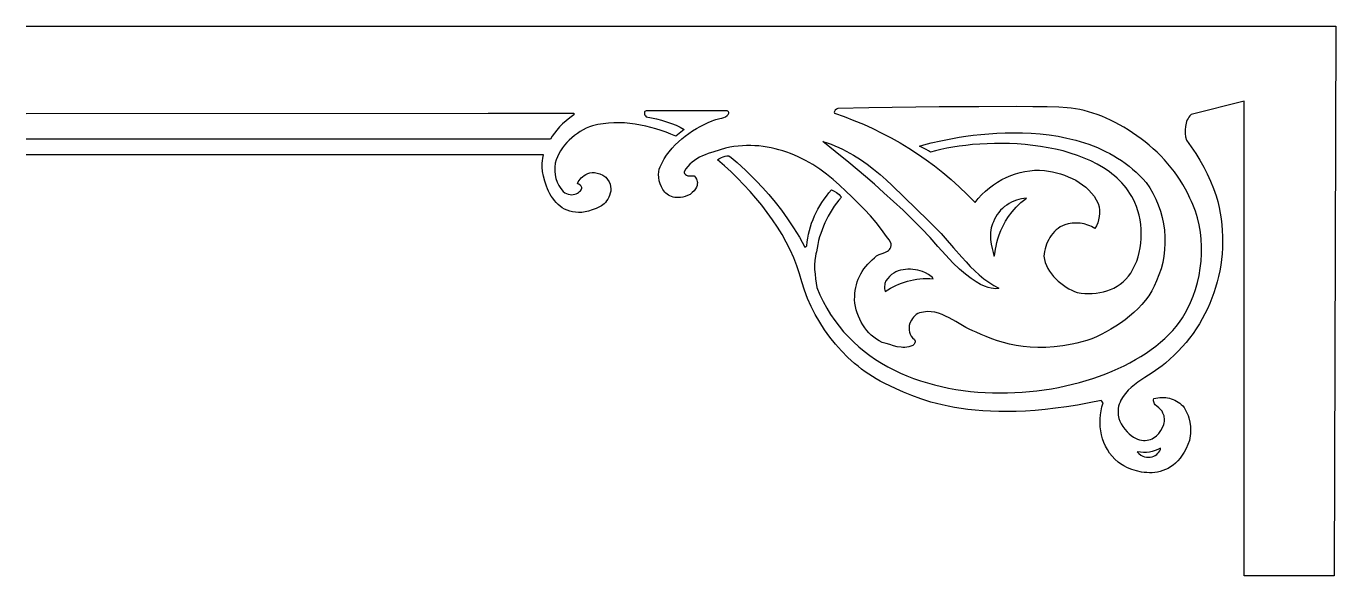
# Model space of a CAD drawing. Header units: millimetres. Extents: x -586 to -272, y 2105 to 2171.
# Drawn here: x -429 to -271.7, y 2104.7 to 2170.6 of the extents above; entities that cross this region are included whole.
import ezdxf

# ---------------------------------------------------------------- set-up
doc = ezdxf.new("R2010")
doc.units = ezdxf.units.MM
doc.header["$MEASUREMENT"] = 0

msp = doc.modelspace()

# ---------------------------------------------------------------- linework, layer by layer
for points in [[(-428.951904, 2170.640625), (-271.734528, 2170.640625), (-271.913727, 2104.65332), (-282.752808, 2104.650391), (-282.749115, 2161.650391), (-289.11261, 2160.049316), (-289.250275, 2159.896973), (-289.371613, 2159.733887), (-289.477234, 2159.561523), (-289.567688, 2159.381348), (-289.643524, 2159.193359), (-289.705292, 2158.999512), (-289.788849, 2158.597656), (-289.822815, 2158.183105), (-289.811615, 2157.764648), (-289.759705, 2157.350586), (-289.671509, 2156.94873), (-289.083221, 2156.149902), (-288.543091, 2155.350098), (-288.046906, 2154.543945), (-287.590515, 2153.727539), (-287.169647, 2152.896484), (-286.780121, 2152.044922), (-286.417725, 2151.168945), (-286.078217, 2150.26416), (-285.894806, 2149.575195), (-285.737396, 2148.883301), (-285.605835, 2148.189453), (-285.499908, 2147.493652), (-285.419403, 2146.797363), (-285.364197, 2146.100586), (-285.334076, 2145.404297), (-285.328827, 2144.709473), (-285.348297, 2144.016113), (-285.392273, 2143.325684), (-285.460602, 2142.638184), (-285.55307, 2141.955078), (-285.669495, 2141.276367), (-285.809723, 2140.603027), (-285.973511, 2139.936035), (-286.160706, 2139.275391), (-286.371155, 2138.622559), (-286.604584, 2137.977539), (-286.860901, 2137.341309), (-287.139832, 2136.714844), (-287.441284, 2136.098145), (-287.764984, 2135.492676), (-288.110809, 2134.898926), (-288.478516, 2134.317383), (-288.867981, 2133.748535), (-289.278961, 2133.193848), (-289.711304, 2132.652832), (-290.164825, 2132.127441), (-290.639313, 2131.617676), (-291.134613, 2131.124512), (-291.650513, 2130.647949), (-292.186829, 2130.189941), (-292.562622, 2129.874512), (-292.960266, 2129.575684), (-293.80014, 2129.009277), (-294.664337, 2128.45752), (-295.510712, 2127.886719), (-295.914063, 2127.584473), (-296.297211, 2127.264648), (-296.654816, 2126.92334), (-296.981689, 2126.557129), (-297.272552, 2126.160645), (-297.522095, 2125.730957), (-297.629761, 2125.501953), (-297.725128, 2125.263184), (-297.807526, 2125.013672), (-297.876312, 2124.75293), (-297.87915, 2124.319824), (-297.842651, 2123.922363), (-297.766846, 2123.553711), (-297.651703, 2123.208008), (-297.497284, 2122.879395), (-297.303528, 2122.562012), (-297.070526, 2122.249023), (-296.798218, 2121.93457), (-296.539673, 2121.69043), (-296.28363, 2121.482422), (-296.030609, 2121.308594), (-295.781158, 2121.16748), (-295.535858, 2121.057129), (-295.295258, 2120.977051), (-295.059875, 2120.924316), (-294.830292, 2120.898438), (-294.607056, 2120.897461), (-294.390686, 2120.919922), (-294.181763, 2120.964355), (-293.980835, 2121.028809), (-293.788422, 2121.111816), (-293.605103, 2121.211914), (-293.431427, 2121.328125), (-293.267944, 2121.458008), (-293.115173, 2121.600098), (-292.973724, 2121.753418), (-292.726837, 2122.086426), (-292.531708, 2122.443848), (-292.392731, 2122.813965), (-292.345673, 2123), (-292.314301, 2123.184082), (-292.299164, 2123.365234), (-292.300842, 2123.541992), (-292.319824, 2123.711914), (-292.356689, 2123.874512), (-292.412018, 2124.027344), (-292.486328, 2124.169434), (-292.531555, 2124.296387), (-292.597351, 2124.414063), (-292.679932, 2124.523926), (-292.775513, 2124.627441), (-292.990631, 2124.821289), (-293.212524, 2125.007813), (-293.411011, 2125.19873), (-293.492035, 2125.299805), (-293.555908, 2125.406738), (-293.598846, 2125.520996), (-293.617065, 2125.643555), (-293.606812, 2125.776367), (-293.564331, 2125.921387), (-293.331238, 2125.981445), (-293.096619, 2126.026367), (-292.861298, 2126.055176), (-292.626099, 2126.069336), (-292.391846, 2126.067871), (-292.159332, 2126.050781), (-291.929382, 2126.019043), (-291.70282, 2125.97168), (-291.480469, 2125.909668), (-291.263153, 2125.832031), (-291.051697, 2125.739746), (-290.846893, 2125.632324), (-290.649567, 2125.510254), (-290.460541, 2125.373535), (-290.28067, 2125.22168), (-290.110718, 2125.055664), (-289.95636, 2124.838867), (-289.815216, 2124.612793), (-289.687469, 2124.378418), (-289.573303, 2124.135742), (-289.472778, 2123.885742), (-289.386108, 2123.629883), (-289.254852, 2123.102539), (-289.180664, 2122.560059), (-289.164734, 2122.008789), (-289.178986, 2121.732422), (-289.208221, 2121.456055), (-289.252625, 2121.180664), (-289.312317, 2120.907715), (-289.502716, 2120.399414), (-289.71109, 2119.933594), (-289.936188, 2119.508301), (-290.176666, 2119.122559), (-290.431274, 2118.774902), (-290.698639, 2118.463867), (-290.977509, 2118.187988), (-291.266602, 2117.945313), (-291.564545, 2117.734863), (-291.870087, 2117.554688), (-292.181946, 2117.403809), (-292.498749, 2117.280273), (-292.819244, 2117.183105), (-293.14212, 2117.110352), (-293.466064, 2117.060547), (-293.789795, 2117.032715), (-294.112, 2117.024414), (-294.431366, 2117.035156), (-294.746613, 2117.063477), (-295.056427, 2117.106934), (-295.654541, 2117.234863), (-296.215271, 2117.408203), (-296.728241, 2117.61377), (-297.183014, 2117.84082), (-297.569183, 2118.077148), (-297.876312, 2118.310547), (-298.250702, 2118.647949), (-298.588074, 2119.009766), (-298.888885, 2119.393555), (-299.153595, 2119.797363), (-299.382629, 2120.219238), (-299.576416, 2120.65625), (-299.735413, 2121.107422), (-299.860046, 2121.569336), (-299.950745, 2122.041016), (-300.007996, 2122.519531), (-300.032166, 2123.00293), (-300.023743, 2123.48877), (-299.983154, 2123.975586), (-299.910858, 2124.460938), (-299.807251, 2124.942383), (-299.672821, 2125.417969), (-299.892426, 2125.699707), (-301.337402, 2125.408203), (-302.732056, 2125.15625), (-304.077362, 2124.942383), (-305.374268, 2124.765137), (-306.623779, 2124.622559), (-307.826813, 2124.513184), (-308.984375, 2124.435547), (-310.097412, 2124.387207), (-311.16687, 2124.367188), (-312.193756, 2124.373047), (-313.179016, 2124.404297), (-314.123627, 2124.458496), (-315.028534, 2124.533691), (-315.894684, 2124.628906), (-316.723114, 2124.741699), (-317.514709, 2124.871094), (-318.270477, 2125.015137), (-318.991394, 2125.172363), (-319.678375, 2125.34082), (-320.332458, 2125.518555), (-320.954529, 2125.70459), (-321.545624, 2125.896484), (-322.638641, 2126.292969), (-323.619202, 2126.694336), (-324.495056, 2127.087402), (-325.963531, 2127.793457), (-326.433441, 2128.03418), (-326.896118, 2128.291016), (-327.351227, 2128.563965), (-327.798553, 2128.852539), (-328.237823, 2129.155273), (-328.668762, 2129.472656), (-329.091125, 2129.803711), (-329.504669, 2130.147949), (-329.909119, 2130.504395), (-330.30423, 2130.873535), (-331.065308, 2131.64502), (-331.785858, 2132.458008), (-332.463806, 2133.308105), (-333.097107, 2134.190918), (-333.683594, 2135.102539), (-334.221283, 2136.038086), (-334.708069, 2136.993164), (-335.141846, 2137.963379), (-335.520569, 2138.944336), (-335.842163, 2139.931641), (-336.104523, 2140.921387), (-336.43042, 2141.88623), (-336.807404, 2142.839844), (-337.232849, 2143.780762), (-337.70401, 2144.708984), (-338.218231, 2145.624023), (-338.772797, 2146.524414), (-339.365021, 2147.410645), (-339.992218, 2148.28125), (-340.651703, 2149.135254), (-341.34079, 2149.973145), (-342.056763, 2150.793457), (-342.796936, 2151.596191), (-343.558655, 2152.379883), (-344.339203, 2153.144531), (-345.135895, 2153.88916), (-345.946014, 2154.613281), (-345.820496, 2154.697754), (-345.498016, 2154.877441), (-345.2883, 2154.969238), (-345.059814, 2155.043457), (-344.822723, 2155.086426), (-344.587128, 2155.084961), (-344.319183, 2154.877441), (-343.613373, 2154.27832), (-343.125763, 2153.841309), (-342.564056, 2153.317383), (-341.940063, 2152.709961), (-341.265533, 2152.022949), (-340.552277, 2151.260254), (-339.812103, 2150.425293), (-339.056793, 2149.521484), (-338.298126, 2148.552734), (-337.547913, 2147.522949), (-336.817902, 2146.435547), (-336.464172, 2145.871582), (-336.119904, 2145.294434), (-335.786591, 2144.70459), (-335.465729, 2144.103027), (-335.246124, 2144.26416), (-335.19519, 2144.739258), (-335.124908, 2145.207031), (-335.035645, 2145.666992), (-334.927673, 2146.119141), (-334.801331, 2146.563477), (-334.656952, 2147.000488), (-334.494873, 2147.430664), (-334.315369, 2147.853027), (-334.118774, 2148.268555), (-333.905426, 2148.677246), (-333.675659, 2149.079102), (-333.429779, 2149.474121), (-333.168121, 2149.862305), (-332.890991, 2150.244141), (-332.598724, 2150.619629), (-332.291626, 2150.989258), (-331.969238, 2150.833984), (-331.659821, 2150.654297), (-331.361877, 2150.425293), (-331.216736, 2150.284668), (-331.073914, 2150.123047), (-331.376923, 2149.760742), (-331.66449, 2149.39209), (-331.936676, 2149.015625), (-332.193512, 2148.632813), (-332.434998, 2148.243164), (-332.661194, 2147.847168), (-332.872101, 2147.444336), (-333.06778, 2147.035156), (-333.24826, 2146.619629), (-333.413574, 2146.197754), (-333.563721, 2145.769531), (-333.69873, 2145.335449), (-333.818695, 2144.89502), (-333.923584, 2144.44873), (-334.013458, 2143.996582), (-334.088318, 2143.539063), (-334.159149, 2143.296875), (-334.215118, 2143.045898), (-334.286682, 2142.523438), (-334.311462, 2141.980469), (-334.297882, 2141.424805), (-334.254333, 2140.865723), (-334.189301, 2140.311035), (-334.02832, 2139.250488), (-333.666168, 2138.396484), (-333.269836, 2137.575684), (-332.840515, 2136.787598), (-332.379303, 2136.032227), (-331.88736, 2135.308594), (-331.365814, 2134.616699), (-330.815826, 2133.956543), (-330.238525, 2133.327148), (-329.63504, 2132.728027), (-329.006531, 2132.159668), (-328.354156, 2131.621094), (-327.679016, 2131.112305), (-326.982269, 2130.632813), (-326.265076, 2130.181641), (-325.528534, 2129.759766), (-324.773834, 2129.365723), (-324.002075, 2128.999512), (-323.214417, 2128.660645), (-322.412018, 2128.349121), (-321.595978, 2128.064453), (-320.767456, 2127.806152), (-319.927612, 2127.57373), (-319.077576, 2127.367676), (-318.218506, 2127.186523), (-317.351501, 2127.030273), (-316.477722, 2126.898926), (-315.598328, 2126.791504), (-314.714447, 2126.708496), (-313.827209, 2126.648926), (-312.937744, 2126.612793), (-312.047241, 2126.599609), (-311.15683, 2126.608887), (-310.267609, 2126.640137), (-309.380737, 2126.693848), (-308.497406, 2126.768555), (-307.618683, 2126.864258), (-306.745758, 2126.981445), (-305.87973, 2127.118652), (-305.02179, 2127.275879), (-304.173035, 2127.453125), (-303.334656, 2127.649414), (-302.507751, 2127.865234), (-301.693451, 2128.099121), (-300.892944, 2128.352051), (-300.107361, 2128.622559), (-299.337799, 2128.910645), (-298.585449, 2129.216309), (-297.85144, 2129.538574), (-297.136902, 2129.877441), (-296.442963, 2130.23291), (-295.770813, 2130.604004), (-295.121552, 2130.990723), (-294.496307, 2131.392578), (-293.896271, 2131.809082), (-293.32254, 2132.240234), (-292.776276, 2132.685547), (-292.258636, 2133.144531), (-291.770721, 2133.616699), (-291.31369, 2134.102539), (-290.888702, 2134.600586), (-290.496857, 2135.111328), (-290.139343, 2135.633789), (-289.817291, 2136.167969), (-289.53183, 2136.713379), (-289.17038, 2137.459473), (-288.850128, 2138.236816), (-288.572113, 2139.041016), (-288.337311, 2139.868164), (-288.146729, 2140.713867), (-288.001312, 2141.57373), (-287.90213, 2142.442871), (-287.850098, 2143.317383), (-287.846283, 2144.193359), (-287.891632, 2145.06543), (-287.987183, 2145.929688), (-288.133881, 2146.781738), (-288.332764, 2147.617676), (-288.584778, 2148.432129), (-288.731049, 2148.830566), (-288.890991, 2149.22168), (-289.064697, 2149.605957), (-289.252319, 2149.981934), (-289.504608, 2150.534668), (-289.781586, 2151.078613), (-290.082123, 2151.613281), (-290.405121, 2152.138184), (-290.749451, 2152.65332), (-291.113953, 2153.157227), (-291.497528, 2153.649902), (-291.899017, 2154.130859), (-292.317352, 2154.599609), (-292.751343, 2155.055176), (-293.19989, 2155.498047), (-293.661865, 2155.926758), (-294.136139, 2156.341797), (-294.621613, 2156.741699), (-295.117096, 2157.126465), (-295.621521, 2157.495605), (-296.133698, 2157.848145), (-296.652557, 2158.184082), (-297.176971, 2158.50293), (-297.70578, 2158.804199), (-298.237854, 2159.086914), (-298.772095, 2159.351563), (-299.307343, 2159.596191), (-299.842499, 2159.821777), (-300.376404, 2160.026855), (-300.90799, 2160.210938), (-301.436066, 2160.374023), (-301.959534, 2160.515625), (-302.477264, 2160.635254), (-302.988129, 2160.731445), (-303.490967, 2160.805176), (-303.984711, 2160.85498), (-304.998718, 2160.908691), (-306.395538, 2160.946289), (-308.113403, 2160.970703), (-310.090393, 2160.981934), (-314.574432, 2160.975098), (-319.352783, 2160.938965), (-327.813263, 2160.833496), (-331.513123, 2160.774414), (-331.668518, 2160.683594), (-331.827576, 2160.560547), (-331.890961, 2160.486328), (-331.934204, 2160.403809), (-331.950348, 2160.312012), (-331.932312, 2160.210938), (-330.7547, 2159.786621), (-329.594574, 2159.335938), (-328.451691, 2158.857422), (-327.325806, 2158.350098), (-326.216614, 2157.812012), (-325.123901, 2157.241699), (-324.047363, 2156.638184), (-322.986755, 2156), (-321.941833, 2155.325684), (-320.912292, 2154.61377), (-319.897919, 2153.863281), (-318.898407, 2153.072266), (-317.913544, 2152.239746), (-316.943024, 2151.364258), (-315.986603, 2150.444336), (-315.044006, 2149.479004), (-314.649445, 2149.962891), (-314.230316, 2150.41748), (-313.78833, 2150.841797), (-313.325104, 2151.235352), (-312.842377, 2151.597656), (-312.341736, 2151.927734), (-311.824921, 2152.225098), (-311.293549, 2152.489258), (-310.749329, 2152.719238), (-310.193909, 2152.915039), (-309.628937, 2153.075195), (-309.056122, 2153.199219), (-308.477081, 2153.287109), (-307.893524, 2153.337891), (-307.307129, 2153.350586), (-306.719513, 2153.324707), (-306.235291, 2153.250977), (-305.749847, 2153.157715), (-305.265747, 2153.043945), (-304.785492, 2152.908691), (-304.311676, 2152.751465), (-303.846832, 2152.571289), (-303.393524, 2152.367676), (-302.954254, 2152.139648), (-302.531586, 2151.88623), (-302.128082, 2151.606445), (-301.746246, 2151.300293), (-301.388672, 2150.966309), (-301.057892, 2150.604004), (-300.756439, 2150.212402), (-300.486877, 2149.790527), (-300.251709, 2149.338379), (-300.160065, 2148.954102), (-300.109558, 2148.561035), (-300.100189, 2148.165039), (-300.131989, 2147.772461), (-300.204956, 2147.38916), (-300.319092, 2147.021973), (-300.474426, 2146.675781), (-300.670929, 2146.35791), (-300.860901, 2146.47998), (-301.062866, 2146.589355), (-301.275208, 2146.686035), (-301.496368, 2146.77002), (-301.958893, 2146.900391), (-302.437744, 2146.97998), (-302.920319, 2147.009766), (-303.394012, 2146.989746), (-303.846222, 2146.919922), (-304.264313, 2146.800781), (-304.547638, 2146.679199), (-304.813721, 2146.534668), (-305.062653, 2146.368164), (-305.294556, 2146.181641), (-305.509491, 2145.977051), (-305.70755, 2145.755859), (-305.888824, 2145.52002), (-306.053406, 2145.270996), (-306.201385, 2145.010742), (-306.332825, 2144.740723), (-306.447845, 2144.462891), (-306.546509, 2144.179199), (-306.628937, 2143.890625), (-306.69516, 2143.599609), (-306.745331, 2143.307129), (-306.77951, 2143.015625), (-306.720642, 2142.635254), (-306.621033, 2142.265137), (-306.483917, 2141.905273), (-306.312592, 2141.557617), (-306.110229, 2141.222656), (-305.880157, 2140.901855), (-305.625549, 2140.595703), (-305.349701, 2140.305176), (-305.055817, 2140.03125), (-304.747192, 2139.775391), (-304.427032, 2139.538086), (-304.098602, 2139.320313), (-303.765167, 2139.123535), (-303.429932, 2138.948242), (-303.096161, 2138.79541), (-302.76712, 2138.666504), (-302.32254, 2138.602051), (-301.873596, 2138.561035), (-301.422485, 2138.544434), (-300.971405, 2138.552734), (-300.522552, 2138.587891), (-300.078094, 2138.649902), (-299.640289, 2138.740234), (-299.211243, 2138.860352), (-298.793213, 2139.010742), (-298.388367, 2139.192383), (-297.998901, 2139.406738), (-297.626984, 2139.654785), (-297.274872, 2139.937012), (-296.944702, 2140.254883), (-296.638672, 2140.609863), (-296.359009, 2141.001953), (-296.084351, 2141.454102), (-295.843933, 2141.932129), (-295.63736, 2142.432617), (-295.464264, 2142.952148), (-295.324249, 2143.487793), (-295.216949, 2144.036133), (-295.141998, 2144.59375), (-295.098999, 2145.157227), (-295.087555, 2145.723633), (-295.10733, 2146.288574), (-295.157928, 2146.850098), (-295.238983, 2147.403809), (-295.350067, 2147.947266), (-295.490845, 2148.476074), (-295.660919, 2148.987793), (-295.859924, 2149.479004), (-296.038757, 2149.849121), (-296.233429, 2150.20752), (-296.443512, 2150.554199), (-296.668488, 2150.889648), (-296.907959, 2151.213379), (-297.161469, 2151.526367), (-297.428528, 2151.828125), (-297.70871, 2152.119141), (-298.001556, 2152.398926), (-298.306641, 2152.668457), (-298.623474, 2152.927734), (-298.951599, 2153.17627), (-299.639984, 2153.643555), (-300.368195, 2154.070801), (-301.132599, 2154.459961), (-301.929565, 2154.812012), (-302.755463, 2155.12793), (-303.606689, 2155.40918), (-304.479614, 2155.65625), (-305.370636, 2155.871094), (-306.276123, 2156.054688), (-307.192444, 2156.208008), (-308.115997, 2156.332031), (-309.043152, 2156.428223), (-309.970276, 2156.497559), (-310.893768, 2156.541504), (-311.809998, 2156.561523), (-312.715363, 2156.557617), (-313.606201, 2156.531738), (-314.478943, 2156.485352), (-315.329956, 2156.418945), (-316.155579, 2156.333984), (-316.952209, 2156.231445), (-317.716278, 2156.112793), (-318.444092, 2155.979004), (-319.13208, 2155.831543), (-319.776581, 2155.670898), (-320.374023, 2155.499023), (-320.650146, 2155.692871), (-320.902252, 2155.842773), (-321.229614, 2156.001465), (-321.731506, 2156.224121), (-321.173401, 2156.391602), (-320.299896, 2156.621094), (-319.145905, 2156.886719), (-317.746338, 2157.162598), (-316.965363, 2157.296387), (-316.136078, 2157.422852), (-315.262878, 2157.539063), (-314.350067, 2157.64209), (-313.402069, 2157.728027), (-312.423187, 2157.793945), (-311.417847, 2157.836426), (-310.390381, 2157.852539), (-309.345154, 2157.839355), (-308.28653, 2157.79248), (-307.218872, 2157.709961), (-306.146515, 2157.587891), (-305.073883, 2157.42334), (-304.00531, 2157.212891), (-302.945129, 2156.953125), (-301.897766, 2156.641113), (-301.380219, 2156.464355), (-300.867523, 2156.273438), (-300.360199, 2156.067871), (-299.858795, 2155.847168), (-299.363861, 2155.611328), (-298.875946, 2155.358887), (-298.395599, 2155.09082), (-297.92334, 2154.805664), (-297.459717, 2154.503418), (-297.00531, 2154.183594), (-296.560638, 2153.846191), (-296.126282, 2153.489746), (-295.702728, 2153.115234), (-295.290558, 2152.721191), (-294.890289, 2152.308105), (-294.502533, 2151.874512), (-294.07132, 2151.242188), (-293.683868, 2150.579102), (-293.340912, 2149.887695), (-293.043182, 2149.172852), (-292.791412, 2148.4375), (-292.586334, 2147.685547), (-292.428711, 2146.92041), (-292.319214, 2146.146484), (-292.258606, 2145.366211), (-292.24762, 2144.584473), (-292.287018, 2143.804199), (-292.377472, 2143.029297), (-292.519745, 2142.263184), (-292.714569, 2141.509766), (-292.962677, 2140.772461), (-293.264832, 2140.055664), (-293.523102, 2139.441406), (-293.831024, 2138.851563), (-294.184479, 2138.285645), (-294.579254, 2137.744141), (-295.01123, 2137.227051), (-295.476257, 2136.733398), (-295.970154, 2136.263672), (-296.4888, 2135.817871), (-297.028046, 2135.395508), (-297.58371, 2134.996582), (-298.151672, 2134.621094), (-298.727753, 2134.268555), (-299.3078, 2133.939453), (-299.887695, 2133.633301), (-300.463257, 2133.350098), (-301.030334, 2133.089355), (-301.640656, 2132.90625), (-302.237244, 2132.743164), (-302.820282, 2132.599121), (-303.390045, 2132.473633), (-304.490631, 2132.275879), (-305.540863, 2132.14502), (-306.542664, 2132.075195), (-307.497894, 2132.061523), (-308.408417, 2132.099121), (-309.276184, 2132.183105), (-310.103027, 2132.307617), (-310.890869, 2132.468262), (-311.641571, 2132.65918), (-312.357056, 2132.875977), (-313.039185, 2133.112793), (-313.68985, 2133.364746), (-314.310913, 2133.627441), (-314.904327, 2133.894531), (-315.326691, 2134.055176), (-315.741425, 2134.246094), (-316.150299, 2134.459473), (-316.555084, 2134.689453), (-317.359375, 2135.17041), (-318.168304, 2135.633789), (-318.578888, 2135.841309), (-318.995941, 2136.024414), (-319.421143, 2136.174805), (-319.856323, 2136.287109), (-320.303192, 2136.353516), (-320.763489, 2136.367676), (-320.999237, 2136.352539), (-321.239014, 2136.321777), (-321.483032, 2136.274902), (-321.731506, 2136.210449), (-321.926239, 2136.125488), (-322.106201, 2136.010254), (-322.271637, 2135.869629), (-322.42276, 2135.709473), (-322.559875, 2135.535156), (-322.683167, 2135.352539), (-322.889313, 2134.981934), (-322.933258, 2134.688477), (-322.956146, 2134.410645), (-322.951874, 2134.147949), (-322.914368, 2133.899902), (-322.837555, 2133.664551), (-322.715363, 2133.441406), (-322.541718, 2133.22998), (-322.310516, 2133.028809), (-322.263428, 2132.929199), (-322.240906, 2132.827637), (-322.241333, 2132.727051), (-322.263031, 2132.628418), (-322.304382, 2132.535156), (-322.363739, 2132.448242), (-322.439453, 2132.370605), (-322.529907, 2132.303711), (-322.768158, 2132.211914), (-323.003815, 2132.145508), (-323.237213, 2132.102539), (-323.468567, 2132.080566), (-323.698181, 2132.077637), (-323.92627, 2132.091797), (-324.379059, 2132.160645), (-324.82901, 2132.270508), (-325.27829, 2132.40332), (-325.728943, 2132.541016), (-326.183105, 2132.666016), (-326.541016, 2132.849609), (-326.880707, 2133.058594), (-327.201813, 2133.291992), (-327.503876, 2133.547852), (-327.786499, 2133.824707), (-328.049316, 2134.121094), (-328.291901, 2134.435059), (-328.513824, 2134.765137), (-328.714691, 2135.110352), (-328.894073, 2135.468262), (-329.051605, 2135.837891), (-329.186859, 2136.216797), (-329.299438, 2136.604492), (-329.388916, 2136.998535), (-329.454865, 2137.397949), (-329.496918, 2137.800781), (-329.494171, 2138.175293), (-329.471039, 2138.54248), (-329.427704, 2138.902344), (-329.36441, 2139.255371), (-329.281342, 2139.600586), (-329.178711, 2139.9375), (-329.056702, 2140.266602), (-328.915527, 2140.586914), (-328.755432, 2140.898438), (-328.576569, 2141.201172), (-328.379181, 2141.494629), (-328.163452, 2141.778809), (-327.929596, 2142.052734), (-327.677826, 2142.316895), (-327.408325, 2142.570801), (-327.121307, 2142.813965), (-327.002655, 2142.948242), (-326.866119, 2143.058594), (-326.715271, 2143.149902), (-326.553772, 2143.226074), (-326.213348, 2143.351074), (-325.87381, 2143.468262), (-325.71347, 2143.534668), (-325.564209, 2143.611816), (-325.429718, 2143.70459), (-325.313568, 2143.816406), (-325.219391, 2143.952148), (-325.150848, 2144.116211), (-325.111542, 2144.3125), (-325.105133, 2144.545898), (-325.371643, 2144.974609), (-325.653809, 2145.399902), (-326.260223, 2146.23877), (-326.914856, 2147.060059), (-327.608032, 2147.863281), (-328.330231, 2148.64502), (-329.071838, 2149.404785), (-329.823273, 2150.139648), (-330.574921, 2150.848145), (-331.311859, 2151.562988), (-332.076935, 2152.240723), (-332.868866, 2152.87793), (-333.68631, 2153.47168), (-334.527954, 2154.018066), (-335.392517, 2154.51416), (-336.278656, 2154.957031), (-336.729401, 2155.157715), (-337.185028, 2155.343262), (-337.645416, 2155.51416), (-338.110382, 2155.669434), (-338.579742, 2155.809082), (-339.053345, 2155.932617), (-339.531036, 2156.039551), (-340.012634, 2156.129395), (-340.497986, 2156.20166), (-340.986908, 2156.256348), (-341.479279, 2156.29248), (-341.974915, 2156.310059), (-342.473602, 2156.309082), (-342.97525, 2156.288086), (-343.479645, 2156.247559), (-343.986664, 2156.186523), (-344.496094, 2156.10498), (-345.007813, 2156.002441), (-346.396545, 2155.573242), (-347.096466, 2155.336426), (-347.440491, 2155.204102), (-347.777679, 2155.059082), (-348.106018, 2154.898926), (-348.42334, 2154.722168), (-348.727539, 2154.525391), (-349.016571, 2154.306641), (-349.288269, 2154.063477), (-349.540588, 2153.793457), (-349.771362, 2153.494629), (-349.978516, 2153.164063), (-349.95343, 2153.059082), (-349.916351, 2152.969727), (-349.868408, 2152.89502), (-349.810669, 2152.833496), (-349.67038, 2152.744629), (-349.504364, 2152.693359), (-349.321503, 2152.669434), (-349.130676, 2152.662598), (-348.760742, 2152.659668), (-348.715118, 2152.615234), (-348.608856, 2152.487305), (-348.487671, 2152.283691), (-348.435791, 2152.15625), (-348.397339, 2152.013184), (-348.378052, 2151.855469), (-348.383636, 2151.683594), (-348.4198, 2151.499512), (-348.49231, 2151.303711), (-348.606873, 2151.097168), (-348.769165, 2150.881348), (-348.984924, 2150.656738), (-349.259918, 2150.424805), (-349.561554, 2150.297363), (-349.849304, 2150.198242), (-350.123383, 2150.125977), (-350.383911, 2150.079102), (-350.631042, 2150.056152), (-350.86496, 2150.056641), (-351.085815, 2150.078125), (-351.293823, 2150.120117), (-351.489105, 2150.180664), (-351.671844, 2150.258789), (-351.842194, 2150.353516), (-352.000336, 2150.462891), (-352.146423, 2150.585938), (-352.28064, 2150.721191), (-352.403107, 2150.867676), (-352.514038, 2151.023438), (-352.701904, 2151.358887), (-352.84552, 2151.716797), (-352.946289, 2152.086914), (-353.005493, 2152.458496), (-353.024414, 2152.820801), (-353.004456, 2153.163574), (-352.946899, 2153.476074), (-352.853119, 2153.747559), (-352.623291, 2154.229492), (-352.361938, 2154.694824), (-352.071228, 2155.142578), (-351.753357, 2155.572266), (-351.4104, 2155.984375), (-351.044617, 2156.37793), (-350.658081, 2156.753418), (-350.253052, 2157.109863), (-349.831604, 2157.447754), (-349.395966, 2157.766602), (-348.948273, 2158.065918), (-348.490692, 2158.345703), (-348.025391, 2158.605469), (-347.554535, 2158.845703), (-347.080292, 2159.064941), (-346.604797, 2159.26416), (-346.387695, 2159.367188), (-346.1586, 2159.441895), (-345.684174, 2159.548828), (-345.4487, 2159.604004), (-345.220917, 2159.674805), (-345.005798, 2159.772949), (-344.808228, 2159.908691), (-344.684753, 2160.04834), (-344.639862, 2160.126953), (-344.613617, 2160.208008), (-344.611725, 2160.288574), (-344.639801, 2160.364258), (-344.7034, 2160.433594), (-344.808228, 2160.492188), (-354.35022, 2160.492188), (-354.506592, 2160.479004), (-354.613464, 2160.446777), (-354.679657, 2160.401855), (-354.713989, 2160.350586), (-354.725342, 2160.299316), (-354.722504, 2160.254395), (-354.709625, 2160.210938), (-354.728149, 2160.13916), (-354.726257, 2160.074219), (-354.677307, 2159.959473), (-354.594604, 2159.859863), (-354.51001, 2159.76709), (-353.897827, 2159.650879), (-353.279938, 2159.511719), (-352.665771, 2159.351074), (-352.064697, 2159.168945), (-351.486053, 2158.96582), (-350.939209, 2158.742676), (-350.433594, 2158.499512), (-349.978516, 2158.237305), (-350.976715, 2157.452148), (-351.554871, 2157.687988), (-352.143341, 2157.911621), (-352.741302, 2158.120117), (-353.347839, 2158.3125), (-353.962158, 2158.486816), (-354.583252, 2158.641113), (-355.210358, 2158.773438), (-355.842529, 2158.881836), (-356.478943, 2158.965332), (-357.118652, 2159.020996), (-357.760864, 2159.047852), (-358.404602, 2159.043457), (-359.049072, 2159.006836), (-359.693359, 2158.935059), (-360.336609, 2158.82666), (-360.977905, 2158.680664), (-361.345032, 2158.543457), (-361.711243, 2158.382813), (-362.074127, 2158.19873), (-362.431427, 2157.993164), (-362.780762, 2157.766602), (-363.119812, 2157.52002), (-363.446228, 2157.254883), (-363.75769, 2156.97168), (-364.051819, 2156.671875), (-364.326294, 2156.356445), (-364.578796, 2156.025879), (-364.806946, 2155.682129), (-365.008423, 2155.325684), (-365.180908, 2154.95752), (-365.322083, 2154.578613), (-365.429504, 2154.19043), (-365.488861, 2153.717773), (-365.496704, 2153.251953), (-365.453613, 2152.796387), (-365.360046, 2152.354004), (-365.216522, 2151.928711), (-365.023529, 2151.523438), (-364.781616, 2151.14209), (-364.491211, 2150.787598), (-364.285278, 2150.642578), (-364.077942, 2150.535645), (-363.871338, 2150.463379), (-363.667725, 2150.42334), (-363.469299, 2150.412109), (-363.278229, 2150.426758), (-363.09668, 2150.463867), (-362.926941, 2150.52002), (-362.771118, 2150.592285), (-362.63147, 2150.678223), (-362.510132, 2150.773438), (-362.409332, 2150.875977), (-362.331299, 2150.981934), (-362.278168, 2151.088867), (-362.252197, 2151.192871), (-362.255524, 2151.291016), (-362.345093, 2151.434082), (-362.462708, 2151.570801), (-362.606445, 2151.67334), (-362.6875, 2151.703125), (-362.774414, 2151.713867), (-362.737793, 2151.824707), (-362.673401, 2151.956055), (-362.582214, 2152.102539), (-362.465088, 2152.257813), (-362.323029, 2152.415039), (-362.156921, 2152.568359), (-361.967773, 2152.711426), (-361.756439, 2152.838379), (-361.523926, 2152.942383), (-361.271118, 2153.018066), (-360.998962, 2153.058594), (-360.708374, 2153.058105), (-360.40036, 2153.009766), (-360.075806, 2152.908203), (-359.735657, 2152.746582), (-359.380798, 2152.519043), (-359.151245, 2152.233398), (-358.979797, 2151.947266), (-358.861755, 2151.662598), (-358.792419, 2151.380859), (-358.767029, 2151.10498), (-358.780884, 2150.835938), (-358.829285, 2150.576172), (-358.907471, 2150.327637), (-359.010742, 2150.092285), (-359.134399, 2149.87207), (-359.273682, 2149.668457), (-359.423889, 2149.483887), (-359.580322, 2149.320801), (-359.73822, 2149.180176), (-359.892883, 2149.063965), (-360.039612, 2148.975098), (-360.5242, 2148.750977), (-360.988708, 2148.572266), (-361.433411, 2148.4375), (-361.858582, 2148.344727), (-362.264526, 2148.291016), (-362.65155, 2148.274902), (-363.019897, 2148.294434), (-363.369934, 2148.347168), (-363.701843, 2148.431152), (-364.015961, 2148.544434), (-364.312561, 2148.68457), (-364.59198, 2148.849609), (-364.854431, 2149.037598), (-365.100281, 2149.246582), (-365.329773, 2149.474121), (-365.543152, 2149.718262), (-365.740784, 2149.977051), (-365.922913, 2150.248535), (-366.089844, 2150.530273), (-366.241821, 2150.820313), (-366.379211, 2151.116211), (-366.502197, 2151.416504), (-366.70636, 2152.021484), (-366.856567, 2152.618164), (-366.955139, 2153.189453), (-367.004333, 2153.719238), (-367.006531, 2154.19043), (-366.982788, 2154.462891), (-366.932068, 2154.779785), (-366.836609, 2155.196777), (-412.262939, 2155.192383), (-428.951904, 2155.191406)], [(-428.951904, 2160.162109), (-373.47522, 2160.195313), (-363.193817, 2160.210938), (-363.193817, 2159.989258), (-363.691711, 2159.635254), (-364.144257, 2159.273926), (-364.553619, 2158.907715), (-364.921997, 2158.538574), (-365.251587, 2158.169434), (-365.544495, 2157.802246), (-365.802948, 2157.439453), (-366.029114, 2157.083984), (-369.294922, 2157.066406), (-377.057129, 2157.062012), (-418.670013, 2157.072754), (-428.951904, 2157.075195)], [(-319.495819, 2144.18457), (-320.446106, 2145.255859), (-321.474701, 2146.346191), (-322.562347, 2147.442871), (-323.689789, 2148.53418), (-324.837769, 2149.60791), (-325.987, 2150.651855), (-327.118195, 2151.654297), (-328.212158, 2152.602051), (-330.211121, 2154.288086), (-331.829803, 2155.612305), (-333.309723, 2156.788086), (-332.814667, 2156.632813), (-332.330597, 2156.462402), (-331.857117, 2156.277832), (-331.393707, 2156.079102), (-330.939972, 2155.867188), (-330.495392, 2155.642578), (-329.631927, 2155.157715), (-328.799683, 2154.629395), (-327.994965, 2154.062012), (-327.214111, 2153.460938), (-326.45343, 2152.830566), (-325.709259, 2152.175293), (-324.977905, 2151.500488), (-323.539032, 2150.11084), (-322.107361, 2148.699219), (-320.653534, 2147.304199), (-320.131805, 2146.803223), (-319.620575, 2146.277344), (-319.11734, 2145.731934), (-318.619598, 2145.171875), (-317.630646, 2144.028809), (-316.63382, 2142.88916), (-316.126221, 2142.333496), (-315.609192, 2141.794434), (-315.080231, 2141.276367), (-314.536865, 2140.785156), (-313.976563, 2140.326172), (-313.396912, 2139.90332), (-312.795349, 2139.522949), (-312.169434, 2139.189941), (-312.272461, 2139.156738), (-312.403107, 2139.133301), (-312.588135, 2139.121094), (-312.828766, 2139.131836), (-313.126221, 2139.177734), (-313.48172, 2139.270508), (-313.896515, 2139.421875), (-314.371796, 2139.644531), (-314.908813, 2139.949707), (-315.508789, 2140.349609), (-316.172943, 2140.855469), (-316.902466, 2141.47998), (-317.698639, 2142.234863), (-318.562653, 2143.132324), (-319.495728, 2144.183594)], [(-308.875732, 2149.982422), (-309.176697, 2149.961914), (-309.479492, 2149.916504), (-309.782196, 2149.847168), (-310.082825, 2149.754395), (-310.379456, 2149.639648), (-310.670197, 2149.50293), (-310.953094, 2149.346191), (-311.226257, 2149.169434), (-311.487671, 2148.974609), (-311.735504, 2148.761719), (-311.967743, 2148.531738), (-312.182526, 2148.286133), (-312.377869, 2148.025879), (-312.55188, 2147.750977), (-312.702606, 2147.463379), (-312.828125, 2147.163574), (-312.939758, 2146.92627), (-313.028625, 2146.676758), (-313.096252, 2146.416504), (-313.144165, 2146.147461), (-313.173981, 2145.872559), (-313.187195, 2145.592773), (-313.170044, 2145.029297), (-313.105194, 2144.473145), (-313.005005, 2143.941406), (-312.881897, 2143.449707), (-312.748322, 2143.015625), (-312.712799, 2143.120117), (-312.677063, 2143.30127), (-312.581573, 2143.864746), (-312.510101, 2144.23291), (-312.415009, 2144.650391), (-312.290436, 2145.109375), (-312.130493, 2145.603027), (-311.929352, 2146.125), (-311.681152, 2146.667969), (-311.380035, 2147.225098), (-311.020111, 2147.789551), (-310.595581, 2148.354492), (-310.357239, 2148.634766), (-310.100525, 2148.912598), (-309.824738, 2149.187012), (-309.529144, 2149.45752), (-309.212982, 2149.722656), (-308.875519, 2149.981934)], [(-325.734009, 2140.084961), (-325.853699, 2139.733398), (-325.891968, 2139.569336), (-325.914093, 2139.410645), (-325.918671, 2139.253906), (-325.904358, 2139.097656), (-325.869843, 2138.938965), (-325.813721, 2138.775879), (-325.509888, 2138.977539), (-325.197418, 2139.16748), (-324.876587, 2139.344238), (-324.547638, 2139.508301), (-324.210876, 2139.658691), (-323.866516, 2139.794922), (-323.514862, 2139.916992), (-323.156158, 2140.024414), (-322.79068, 2140.116699), (-322.418671, 2140.193848), (-322.040375, 2140.254395), (-321.656128, 2140.299316), (-321.266144, 2140.327148), (-320.870667, 2140.337402), (-320.470032, 2140.330566), (-320.064423, 2140.305664), (-320.169312, 2140.45166), (-320.300629, 2140.585938), (-320.452972, 2140.709961), (-320.621002, 2140.822754), (-320.982513, 2141.01709), (-321.342133, 2141.172363), (-321.906158, 2141.329102), (-322.198578, 2141.387207), (-322.495483, 2141.428711), (-322.794983, 2141.452637), (-323.095276, 2141.45752), (-323.39447, 2141.441406), (-323.690765, 2141.402832), (-323.982269, 2141.339844), (-324.267151, 2141.251465), (-324.543579, 2141.135254), (-324.809662, 2140.989746), (-325.063599, 2140.813965), (-325.303528, 2140.605469), (-325.527588, 2140.362793), (-325.733917, 2140.084961)], [(-292.765808, 2119.982422), (-293.100525, 2119.816895), (-293.433075, 2119.683105), (-293.767029, 2119.581543), (-294.105865, 2119.51123), (-294.453094, 2119.47168), (-294.812286, 2119.463379), (-295.18692, 2119.485352), (-295.580505, 2119.538086), (-295.367981, 2119.321289), (-295.146118, 2119.151367), (-294.917999, 2119.025391), (-294.686646, 2118.94043), (-294.455139, 2118.892578), (-294.226471, 2118.879883), (-294.003693, 2118.898438), (-293.789856, 2118.945801), (-293.588013, 2119.018555), (-293.401184, 2119.113281), (-293.232391, 2119.228027), (-293.084717, 2119.358398), (-292.961151, 2119.501953), (-292.864777, 2119.655762), (-292.798615, 2119.816895), (-292.765717, 2119.981934)]]:
    msp.add_lwpolyline(points)

doc.saveas('drawing.dxf')
